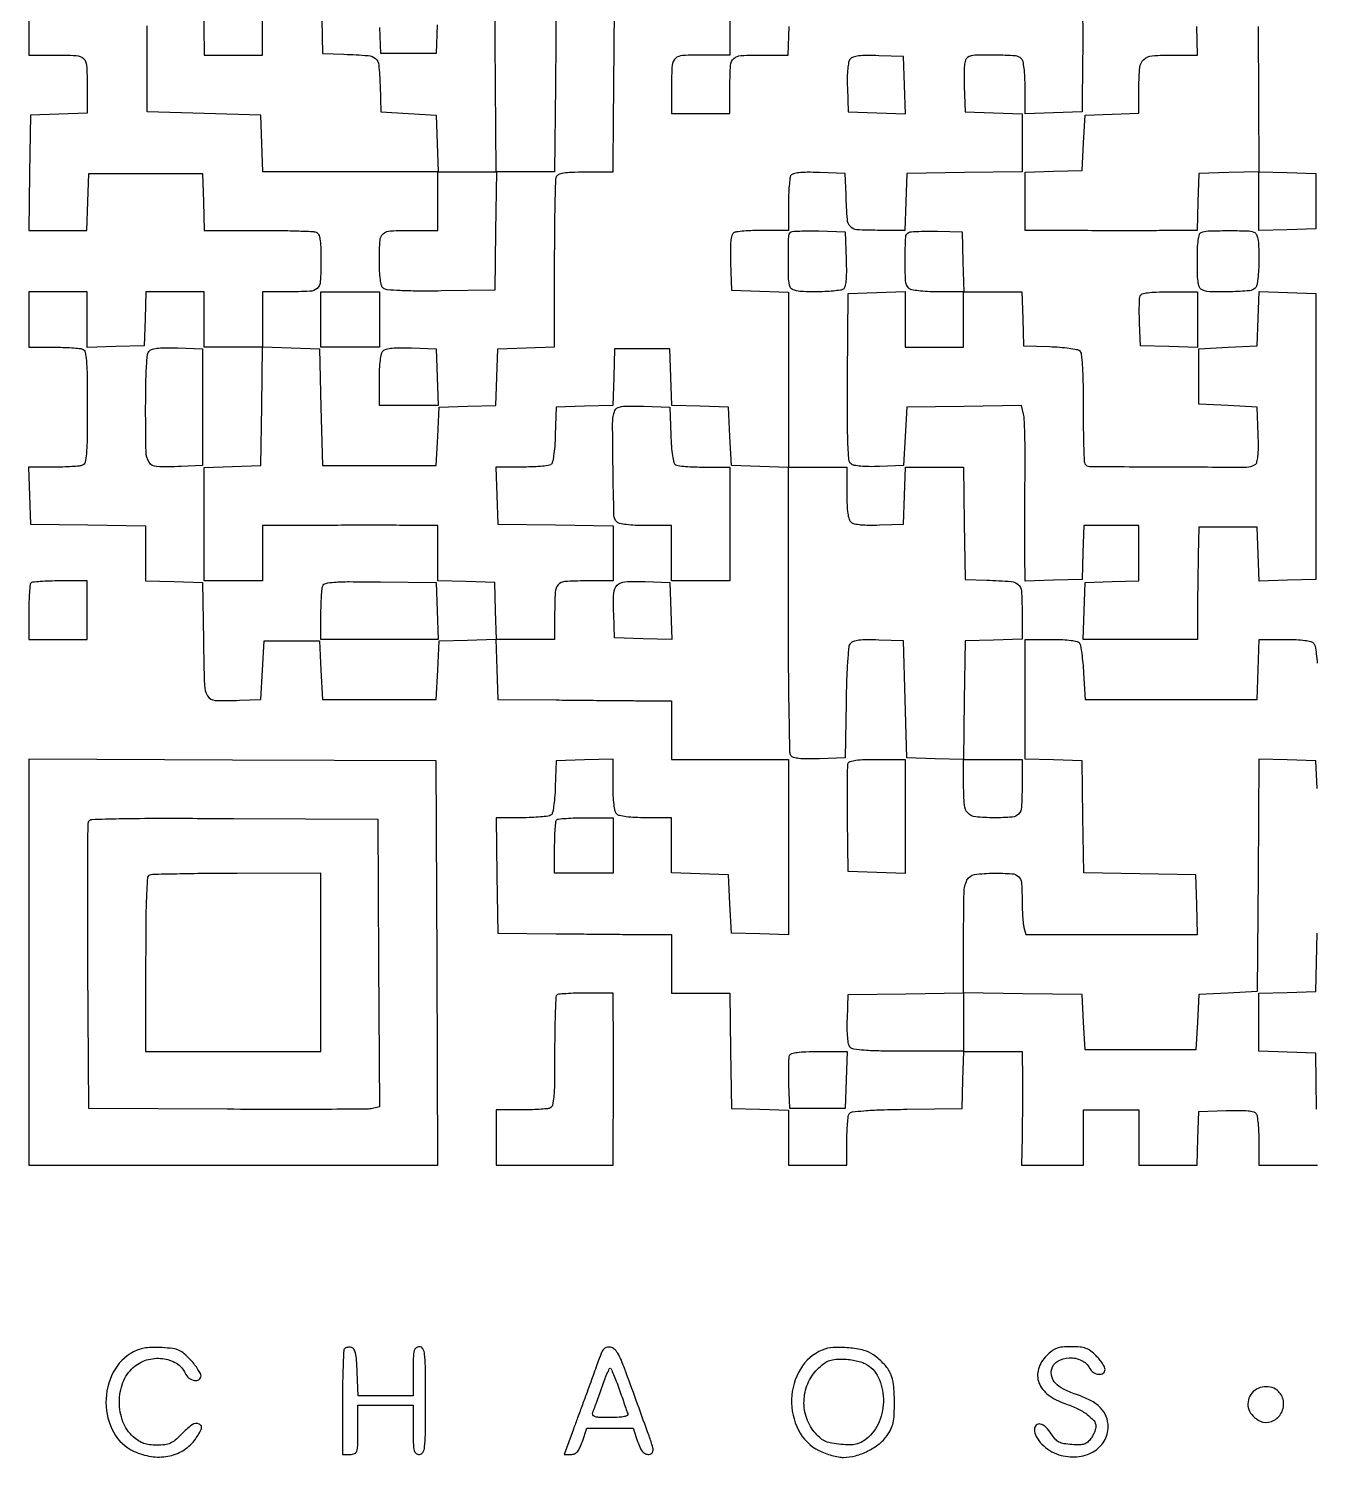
# Model space of a CAD drawing. Extents: x 156 to 936, y 95 to 969.
# Drawn here: x 155.9 to 574.7, y 95 to 559.6 of the extents above; entities that cross this region are included whole.
import ezdxf

# ---------------------------------------------------------------- set-up
doc = ezdxf.new("R2010")
doc.units = 0

msp = doc.modelspace()

# ---------------------------------------------------------------- linework, layer by layer
for points in [[(498.582705, 564.535465, -0.012629), (498.736243, 559.066851, -0.00349), (498.700404, 550.471635), (498.5, 532.5), (489.25, 532.212474), (480, 531.924948), (480, 540.262474, 0.01101), (479.921884, 543.809501, 0.020283), (479.678036, 546.684979, 0.021051), (479.311042, 548.858679, 0.145015), (478.8, 549.8, 0.182137), (476.82159, 550.69557, 0.011228), (470.258556, 550.973304, 0.013026), (463.75166, 550.932868, 0.134061), (461.206902, 550.149034, 0.187221), (460.610638, 549.340297, 0.039341), (460.278749, 547.5815, 0.027159), (460.135766, 544.914541, 0.008519), (460.206902, 540.914347), (460.5, 532.5), (469.75, 532.212474), (479, 531.924948), (479, 522.484539), (479, 513.044131), (460.25, 512.772065), (441.5, 512.5), (441.212474, 503.25), (440.924948, 494), (431.981526, 494, -0.014194), (425.286679, 494.190094, -0.199365), (423.165084, 495.215838, -0.165063), (422.188689, 497.527107, -0.009054), (421.754332, 505.5), (421.5, 512.5), (413.085653, 512.793098, 0.008519), (409.085459, 512.864234, 0.027159), (406.4185, 512.721251, 0.039341), (404.659703, 512.389362, 0.187221), (403.850966, 511.793098, 0.110402), (403.527533, 510.894283, 0.00954), (403.267102, 508.45641, 0.012203), (403.081041, 505.504112, 0.00917), (403.015313, 502.25), (403, 494), (394.75, 493.984687, 0.009158), (391.496014, 493.919039, 0.01219), (388.544105, 493.733216, 0.009524), (386.10652, 493.473134, 0.110447), (385.208654, 493.150117, 0.190691), (384.608404, 492.324421, 0.03736), (384.278743, 490.481964, 0.025891), (384.136581, 487.674656, 0.007874), (384.208654, 483.41543), (384.5, 474.5), (393.75, 474.212474), (403, 473.924948), (403, 445.462474), (403, 417), (412.5, 417), (422, 417), (422, 408.622445, 0.009406), (422.0746, 404.657348, 0.027148), (422.326735, 401.921657, 0.03848), (422.748928, 400.060853, 0.145524), (423.405204, 399.078674, 0.126804), (424.431833, 398.594776, 0.023545), (426.514748, 398.298867, 0.021342), (429.264652, 398.157498, 0.01153), (432.655204, 398.206229), (440.5, 398.5), (440.787526, 407.75), (441.075052, 417), (450.514967, 417), (459.954883, 417), (460.227441, 398.75), (460.5, 380.5), (467.5, 380.245668, -0.009054), (475.472893, 379.811311, -0.165063), (477.784162, 378.834916, -0.199365), (478.809906, 376.713321, -0.014194), (479, 370.018474), (479, 361.075052), (469.75, 360.787526), (460.5, 360.5), (460.228407, 341.25), (459.956814, 322), (469.478407, 322), (479, 322), (479, 313.106989, -0.013048), (478.826319, 306.452734, -0.172537), (477.897552, 304.218081, -0.193967), (475.811393, 303.205172, -0.01721), (469.852471, 303, -0.024519), (463.919925, 303.291098, -0.18172), (461.425874, 304.519247, -0.16934), (460.26327, 307.135225, -0.020681), (460, 313.497658), (460, 321.924948), (450.75, 322.212474), (441.5, 322.5), (441, 341.5), (440.5, 360.5), (432.403945, 360.787955, 0.009179), (428.505848, 360.854987, 0.028683), (425.888226, 360.701645, 0.042759), (424.133146, 360.343442, 0.148905), (423.177736, 359.714159, 0.148709), (422.659149, 358.478879, 0.007389), (422.270344, 354.043584, 0.009943), (421.960504, 348.178124, 0.004405), (421.773792, 340.426204), (421.5, 322.5), (413.085653, 322.206902, -0.008519), (409.085459, 322.135766, -0.027159), (406.4185, 322.278749, -0.039341), (404.659703, 322.610638, -0.187221), (403.850966, 323.206902, -0.137259), (403.51657, 324.31728, -0.000528), (403.267102, 337.695067, -0.002655), (403.080334, 352.903649, -0.00166), (403.015313, 370.712474), (403, 416.924948), (393.75, 417.212474), (384.5, 417.5), (384, 427), (383.5, 436.5), (374.287036, 436.787036), (365.074071, 437.074071), (364.787036, 446.287036), (364.5, 455.5), (355.5, 455.5), (346.5, 455.5), (346.212964, 446.287036), (345.925929, 437.074071), (336.712964, 436.787036), (327.5, 436.5), (327.207902, 427.532999, -0.009786), (327.008289, 423.707636, -0.020298), (326.673305, 420.737125, -0.020215), (326.24575, 418.552989, -0.195149), (325.707902, 417.798312, -0.112754), (324.854943, 417.495059, -0.00869), (322.420361, 417.251635, -0.011554), (319.474864, 417.077155, -0.008553), (316.212474, 417.015313), (307.924948, 417), (308.212474, 407.75), (308.5, 398.5), (327.25, 398.227935), (346, 397.955869), (346, 388.977935), (346, 380), (337.106989, 380, 0.014768), (330.349521, 379.800362, 0.195511), (328.14255, 378.747254, 0.175208), (327.170753, 376.400012, 0.01141), (327, 368.918213), (327, 361), (317.537526, 361), (308.075052, 361), (307.787526, 370.25), (307.5, 379.5), (298.25, 379.787526), (289, 380.075052), (289, 389.037526), (289, 398), (279.75, 398.065327, 0.000911), (275.454106, 398.087835, 0.000484), (270.132812, 398.100863, 0.000482), (264.692963, 398.103677, 0.000748), (260, 398.094565, -0.000007), (255.342287, 398.078617, -0.000004), (250.014062, 398.060489, -0.000004), (244.851552, 398.043015, -0.000009), (240.75, 398.029238), (232, 398), (232, 389), (232, 380), (222.5, 380), (213, 380), (213, 398.462474), (213, 416.924948), (222.25, 417.212474), (231.5, 417.5), (231.771723, 436.787238), (232.043446, 456.074477), (241.271723, 455.787238), (250.5, 455.5), (251, 436.5), (251.5, 417.5), (270, 417.5), (288.5, 417.5), (289, 427), (289.5, 436.5), (298.712964, 436.787036), (307.925929, 437.074071), (308.212964, 446.287036), (308.5, 455.5), (317.75, 455.787526), (327, 456.075052), (327, 482.955738, -0.002108), (327.043914, 493.372285, -0.003223), (327.178303, 502.404873, -0.001143), (327.362032, 510.185457, -0.085334), (327.606989, 511.418213, -0.192406), (328.346128, 512.217093, -0.06988), (329.845898, 512.688469, -0.034532), (332.428287, 512.937024, -0.00673), (337.106989, 513), (346, 513), (346.077967, 521.75, 0.000012), (346.119153, 526.384626, 0.000003), (346.183566, 533.657812, 0.000003), (346.256385, 541.89259, 0.000003), (346.327967, 550), (346.5, 569.5)], [(251, 579.5), (251.5, 551.5), (258.5, 551.245668, -0.009206), (266.366323, 550.81473, -0.159803), (268.710509, 549.850964, -0.195196), (269.801646, 547.746161, -0.014923), (270.211203, 541.240685), (270.5, 532.5), (279.5, 532), (288.5, 531.5), (288.787526, 522.25), (289.075052, 513), (298.553099, 513), (308.031147, 513), (307.765573, 541.25), (307.5, 569.5)], [(156, 570), (156, 551), (163.918213, 551, -0.011384), (171.397656, 550.829682, -0.174757), (173.745668, 549.860252, -0.195866), (174.79962, 547.658129, -0.014889), (175, 540.930537), (175, 532.075052), (165.75, 531.787526), (156.5, 531.5), (156.227935, 512.75), (155.955869, 494), (165.440409, 494), (174.924948, 494), (175.212474, 503.25), (175.5, 512.5), (194, 512.5), (212.5, 512.5), (212.787526, 503.25), (213.075052, 494), (230.455738, 494, -0.003251), (237.230164, 493.95595, -0.004749), (243.195498, 493.821697, -0.002404), (248.244887, 493.63576, -0.081377), (249.418213, 493.393011, -0.191418), (250.215888, 492.657806, -0.070374), (250.68772, 491.171299, -0.03487), (250.936736, 488.615452, -0.006853), (251, 484, -0.015117), (250.798229, 477.3277, -0.196524), (249.742703, 475.134562, -0.173918), (247.393226, 474.169516, -0.011337), (239.918213, 474), (232, 474), (232, 465), (232, 456), (222.5, 456), (213, 456), (213, 465), (213, 474), (203.538933, 474), (194.077866, 474), (193.788933, 465.25), (193.5, 456.5), (184.25, 456.212474), (175, 455.924948), (175, 464.962474), (175, 474), (165.5, 474), (156, 474), (156, 465), (156, 456), (163.918213, 456, -0.00705), (167.066073, 455.955615, -0.008902), (169.9751, 455.821697, -0.007317), (172.400281, 455.631074, -0.06844), (173.418213, 455.393011, -0.248646), (174.287914, 454.395349, -0.036527), (174.720076, 451.657417, -0.018394), (174.948864, 446.766599, -0.00249), (175, 436.5, -0.00249), (174.948864, 426.233401, -0.018394), (174.720076, 421.342583, -0.036527), (174.287914, 418.604651, -0.248646), (173.418213, 417.606989, -0.068543), (172.399219, 417.368898, -0.007277), (169.964077, 417.178303, -0.008872), (167.042924, 417.044383, -0.007017), (163.880687, 417), (155.924948, 417), (156.212474, 407.75), (156.5, 398.5), (175.25, 398.227935), (194, 397.955869), (194, 389.015461), (194, 380.075052), (203.25, 379.787526), (212.5, 379.5), (212.772016, 360.763526, 0.004158), (213.106261, 346.126829, 0.128108), (214.125538, 342.660318, 0.253026), (216.624132, 341.181735, 0.020449), (224.520917, 341.199088), (231.5, 341.5), (232, 351), (232.5, 360.5), (241.5, 360.5), (250.5, 360.5), (251, 351), (251.5, 341.5), (270, 341.5), (288.5, 341.5), (289, 351), (289.5, 360.5), (298.713341, 360.787041), (307.926682, 361.074081), (308.213341, 351.287041), (308.5, 341.5), (327.5, 341.307091, 0.00017), (335.452664, 341.22905, 0.000156), (343.635938, 341.154079, 0.000156), (350.93674, 341.091744, 0.000514), (355.75, 341.057091), (365, 341), (365, 331.5), (365, 322), (384, 322), (403, 322), (403, 293.462474), (403, 264.924948), (393.75, 265.212474), (384.5, 265.5), (384, 275), (383.5, 284.5), (374.25, 284.787526), (365, 285.075052), (365, 294.037526), (365, 303), (356.7, 303, -0.011084), (353.171507, 303.07823, -0.020332), (350.306878, 303.322289, -0.021091), (348.139671, 303.689458, -0.144849), (347.2, 304.2, -0.145015), (346.688958, 305.141321, -0.021051), (346.321964, 307.315021, -0.020283), (346.078116, 310.190499, -0.01101), (346, 313.737526), (346, 322.075052), (336.75, 321.787526), (327.5, 321.5), (327.206033, 313.031844, -0.010674), (327.005667, 309.460658, -0.020911), (326.666992, 306.63313, -0.02067), (326.236162, 304.533237, -0.192561), (325.706033, 303.797157, -0.112747), (324.854448, 303.494361, -0.008694), (322.424353, 303.251296, -0.011557), (319.484266, 303.077071, -0.008556), (316.227935, 303.015313), (307.955869, 303), (308.227935, 284.25), (308.5, 265.5), (327.5, 265.299228, 0.000224), (335.452664, 265.218754, 0.000205), (343.635938, 265.142972, 0.000205), (350.936742, 265.081359, 0.000677), (355.75, 265.049228), (365, 265), (365, 255.5), (365, 246), (374.477935, 246), (383.955869, 246), (384.227935, 227.25), (384.5, 208.5), (393.75, 208.212474), (403, 207.924948), (403, 198.962474), (403, 190), (412.5, 190), (422, 190), (422.015313, 197.75, -0.009266), (422.078025, 200.807708, -0.012305), (422.254937, 203.583601, -0.009669), (422.502484, 205.875507, -0.110202), (422.809551, 206.726088, -0.223435), (423.777433, 207.339909, -0.01141), (427.573985, 207.731244, -0.01247), (433.090119, 208.034694, -0.003691), (441.544238, 208.226088), (459.5, 208.5), (459.787526, 217.75), (460.075052, 227), (469.537526, 227), (479, 227), (479.093918, 217.75, -0.002292), (479.117367, 213.539118, -0.001345), (479.108771, 208.5, -0.001345), (479.073066, 203.460889, -0.002292), (479.012598, 199.25), (478.83736, 190), (488.91868, 190), (499, 190), (499, 199), (499, 208), (508, 208), (517, 208), (517, 199), (517, 190), (526.461067, 190), (535.922134, 190), (536.211067, 198.75), (536.5, 207.5), (545.41543, 207.791346, -0.007874), (549.674656, 207.863419, -0.025891), (552.481964, 207.721257, -0.03736), (554.324421, 207.391596, -0.190691), (555.150117, 206.791346, -0.10844), (555.472644, 205.905885, -0.010308), (555.733216, 203.60277, -0.012782), (555.918998, 200.812394, -0.009736), (555.984687, 197.75), (556, 190), (565.522559, 190), (575.045117, 190)], [(327.5, 569.5), (327.234427, 541.25), (326.968853, 513), (317.506019, 513), (308.043186, 513), (307.771593, 493.75), (307.5, 474.5), (290.059087, 474.285999, -0.004306), (282.398845, 474.257989, -0.010385), (276.733702, 474.403766, -0.008096), (272.515232, 474.668561, -0.154677), (271.309087, 475.158444, -0.154831), (270.717083, 476.080328, -0.031166), (270.322411, 478.014246, -0.024698), (270.075513, 480.761933, -0.010058), (270, 484.515456, -0.01699), (270.212859, 490.777987, -0.201397), (271.280595, 492.90398, -0.167513), (273.642561, 493.836298, -0.011001), (281.081787, 494), (289, 494), (289, 503.5), (289, 513), (260.537526, 513), (232.075052, 513), (231.787526, 522.25), (231.5, 531.5), (213, 532), (194.5, 532.5), (194.5, 560.5)], [(384, 570), (384, 551), (376.081787, 551, 0.01141), (368.599988, 550.829247, 0.175208), (366.252746, 549.85745, 0.195511), (365.199638, 547.650479, 0.014768), (365, 540.893011), (365, 532), (374.5, 532), (384, 532), (384, 540.893011, -0.014732), (384.199102, 547.649006, -0.19511), (385.249844, 549.856224, -0.175559), (387.592092, 550.828717, -0.011491), (395.044262, 551), (402.924948, 551), (403.212474, 560.25)], [(288.788016, 560.787023), (288.5, 551.5), (279.5, 551.5), (270.5, 551.5), (270.206902, 559.914347, -0.008519)], [(555.759768, 560.287397), (556.019536, 513.074793), (565.259768, 512.787397), (574.5, 512.5), (574.5, 503.5), (574.5, 494.5), (565.25, 494.212474), (556, 493.924948), (556, 503.498686), (556, 513.072424), (546.25, 512.786212), (536.5, 512.5), (536.212474, 503.25), (535.924948, 494), (527.212474, 493.919577, -0.00167), (520.027775, 493.877254, -0.000847), (510.984425, 493.869501, -0.000739), (500.357162, 493.894104, -0.000501), (488.25, 493.952167), (480, 494), (480, 503.462474), (480, 512.924948), (489.25, 513.212474), (498.5, 513.5), (499, 522.5), (499.5, 531.5), (508.25, 531.788933), (517, 532.077866), (517, 540.503749, -0.022546), (517.291936, 546.974823, -0.187039), (518.573031, 549.560736, -0.169128), (521.333044, 550.747007, -0.017714), (528.471784, 551), (536.075052, 551), (535.787526, 560.25)], [(575, 312.5), (574.5, 321.5), (565.262062, 321.787366), (556.024123, 322.074732), (555.762062, 284.287366), (555.5, 246.5), (546, 246), (536.5, 245.5), (536, 236.5), (535.5, 227.5), (517.5, 227.5), (499.5, 227.5), (499, 236.5), (498.5, 245.5), (479.25, 245.771593), (460, 246.043186), (460, 236.568822), (460, 227.094458), (442.076559, 227.102518, -0.003311), (433.046416, 227.166371, -0.014375), (427.69661, 227.393553, -0.018559), (424.26888, 227.766241, -0.18524), (423.032788, 228.460493, -0.131013), (422.579046, 229.444181, -0.0205), (422.298158, 231.581901, -0.019972), (422.160505, 234.348427, -0.011802), (422.206229, 237.655204), (422.5, 245.5), (441.25, 245.772065), (460, 246.044131), (460, 264.486882, -0.004862), (460.138372, 278.717474, -0.107491), (461.092201, 282.726007, -0.248656), (463.539437, 284.531417, -0.037061), (469.852471, 285, -0.015505), (475.694278, 284.818797, -0.171015), (477.81715, 283.919332, -0.189717), (478.793506, 281.930188, -0.019854), (479.013655, 276.643011, 0.007474), (479.062508, 273.745721, 0.008266), (479.197904, 270.946953, 0.007766), (479.38985, 268.564761, 0.041522), (479.621712, 267.282787), (480.216115, 265.065574), (508.143874, 265.065574), (536.071633, 265.065574), (535.785817, 274.782787), (535.5, 284.5), (517.272472, 284.772472), (499.044944, 285.044944), (498.772472, 303.272472), (498.5, 321.5), (489.25, 321.787526), (480, 322.075052), (480, 341.537526), (480, 361), (488.440983, 361, -0.009585), (492.22901, 360.92738, -0.024001), (494.983238, 360.689017, -0.029014), (496.905665, 360.314643, -0.188703), (497.690983, 359.75, -0.102535), (498.032598, 358.869389, -0.008061), (498.409226, 356.370313, -0.010698), (498.749484, 353.346792, -0.007979), (499, 350), (499.5, 341.5), (527.5, 341.5), (555.5, 341.5), (555.786212, 351.25), (556.072424, 361), (564.413767, 361, -0.009978), (568.188532, 360.924665, -0.024307), (570.959969, 360.67871, -0.03033), (572.91475, 360.287012, -0.156169), (573.833879, 359.700164, -0.126595), (574.271826, 358.772011, -0.012295), (574.682026, 356.299919, -0.014976), (575.015093, 353.281363, -0.011302)]]:
    msp.add_lwpolyline(points, format="xyb")
for points in [[(212.772065, 569.75), (213.044131, 551), (222.522065, 551), (232, 551), (232, 579.537526)], [(574.772559, 208.25), (574.5, 226.5), (565.25, 226.787526), (556, 227.075052), (556, 236.5), (556, 245.924948), (565.25, 246.212474), (574.5, 246.5), (575, 265.5)]]:
    msp.add_lwpolyline(points)
for points in [[(423.110174, 549.632751, 0.123899), (422.605742, 548.578241, 0.025661), (422.29946, 546.528538, 0.02226), (422.155524, 543.789782, 0.011357), (422.206229, 540.344796), (422.5, 532.5), (431.788029, 532.211971), (441.076058, 531.923942), (440.788029, 541.211971), (440.5, 550.5), (432.403945, 550.787955, 0.008848), (428.388719, 550.859662, 0.030966), (425.805975, 550.699971, 0.049693), (424.106509, 550.314634, 0.139851)], [(421.791346, 484.58457, -0.007874), (421.863419, 480.325344, -0.025891), (421.721257, 477.518036, -0.03736), (421.391596, 475.675579, -0.190691), (420.791346, 474.849883, -0.107982), (419.908668, 474.527465, -0.010487), (417.634198, 474.266784, -0.012916), (414.878388, 474.081011, -0.009869), (411.856989, 474.015313, -0.008442), (407.910024, 474.074048, -0.038989), (405.64115, 474.323953, -0.076097), (404.29813, 474.798337, -0.180148), (403.606989, 475.581787, -0.085464), (403.083764, 478.218494, -0.00769), (403.016166, 484.977255, -0.004614), (403.118839, 492.006063, -0.192725), (403.702644, 493.369311, -0.179987), (404.290922, 493.638564, -0.007016), (406.709672, 493.781547, -0.011703), (409.626528, 493.84459, -0.007913), (412.952644, 493.785977), (421.5, 493.5)], [(459.786212, 483.75), (460.072424, 474), (469.497279, 474), (478.922134, 474), (479.211067, 465.25), (479.5, 456.5), (487.950164, 456.206324, -0.010785), (491.277033, 456.018795, -0.014438), (494.282148, 455.696775, -0.011573), (496.744742, 455.302473, -0.128401), (497.639667, 454.884087, -0.191657), (498.253173, 453.759339, -0.013522), (498.594317, 450.124863, -0.013051), (498.811289, 444.763348, -0.003739), (498.868405, 436.447311, 0.003152), (498.906789, 429.706687, 0.004847), (499.033328, 423.873794, 0.001759), (499.208212, 418.865012, 0.129506), (499.444731, 418.089428, 0.258104), (500.959902, 417.23784, 0.000633), (526.702972, 417.09386, 0.000984), (551.980868, 417.034214, 0.142382), (554.791346, 417.849904, 0.190694), (555.391597, 418.67559, 0.03736), (555.721258, 420.518039, 0.025891), (555.863419, 423.325341, 0.007874), (555.791346, 427.58457), (555.5, 436.5), (546, 437), (536.5, 437.5), (536.5, 446.5), (536.5, 455.5), (546, 456), (555.5, 456.5), (555.789473, 465.287003), (556.078945, 474.074007), (565.289473, 473.787003), (574.5, 473.5), (574.5, 427), (574.5, 380.5), (565.289473, 380.212997), (556.078945, 379.925993), (555.789473, 388.712997), (555.5, 397.5), (546, 397.5), (536.5, 397.5), (536.301866, 388.5, 0.00132), (536.222157, 384.385751, 0.000758), (536.146698, 379.426562, 0.000758), (536.08599, 374.443617, 0.001265), (536.051866, 370.25), (536, 361), (517.462474, 361), (498.924948, 361), (499.212474, 370.25), (499.5, 379.5), (508.25, 379.788933), (517, 380.077866), (517, 389.038933), (517, 398), (508.038933, 398), (499.077866, 398), (498.788933, 389.25), (498.5, 380.5), (489.25, 380.212474), (480, 379.924948), (479.898752, 388.712474, -0.002787), (479.871905, 393.226986, -0.000901), (479.881459, 399.912414, -0.000898), (479.918831, 407.34701, -0.001008), (479.982061, 414.5, 0.003951), (480.001886, 421.213327, 0.005243), (479.907617, 427.320421, 0.003792), (479.736451, 432.427231, 0.051377), (479.469468, 434.271647), (478.772318, 437.043293), (460.136159, 436.771647), (441.5, 436.5), (441, 427), (440.5, 417.5), (432.655204, 417.206229, -0.011714), (429.321538, 417.159544, -0.020406), (426.560279, 417.29836, -0.021448), (424.440628, 417.583946, -0.129697), (423.443145, 418.047185, -0.199778), (422.703222, 419.455673, -0.012135), (422.38699, 424.308379, -0.01027), (422.230178, 432.044771, -0.001884), (422.287942, 446.340956), (422.5, 473.5), (431.75, 473.787526), (441, 474.075052), (441, 465.037526), (441, 456), (450.5, 456), (460, 456), (460, 465), (460, 474), (451.7, 474, -0.011084), (448.171507, 474.07823, -0.020332), (445.306878, 474.322289, -0.021091), (443.139671, 474.689458, -0.144849), (442.2, 475.2, -0.184934), (441.146806, 477.560531, -0.014171), (440.965555, 484.642667, -0.011858), (441.15497, 491.797351, -0.288633), (442.25, 493.356866, -0.08407), (443.100026, 493.554893, -0.00628), (445.482813, 493.670739, -0.008556), (448.344709, 493.724863, -0.006392), (451.5, 493.690199), (459.5, 493.5)], [(554.418213, 493.393011, -0.185749), (555.208851, 492.680141, -0.073109), (555.683212, 491.266754, -0.03686), (555.935, 488.858247, -0.007619), (556, 484.593011, -0.0113), (555.921443, 481.117343, -0.02047), (555.676767, 478.283644, -0.021205), (555.309096, 476.134923, -0.144372), (554.8, 475.2, -0.179092), (552.980818, 474.363546, -0.010529), (546.803752, 474.020456, -0.014609), (540.708899, 473.988687, -0.085811), (537.581787, 474.606989, -0.191637), (536.783844, 475.343066, -0.070265), (536.312113, 476.832504, -0.034795), (536.063199, 479.39422, -0.006825), (536, 484.023655, -0.008406), (536.0681, 488.073816, -0.024951), (536.299786, 490.841487, -0.032381), (536.66943, 492.682516, -0.2353), (537.25, 493.337719, -0.088856), (539.485737, 493.805565, -0.006454), (545.810769, 493.907585, -0.006576), (552.12749, 493.844846, -0.086042)], [(536, 464.962474), (536, 455.924948), (526.75, 456.212474), (517.5, 456.5), (517.203033, 463.906415, -0.007079), (517.126964, 466.841003, -0.009185), (517.144753, 469.531874, -0.007235), (517.23321, 471.773024, -0.078282), (517.421649, 472.656415, -0.228018), (518.10667, 473.302323, -0.041983), (519.847946, 473.698536, -0.027394), (522.610611, 473.934044, -0.007567), (526.968615, 474), (536, 474)], [(212.5, 436.5), (212.5, 417.5), (205.520917, 417.199088, -0.019172), (197.575422, 417.161351, -0.250852), (195.109051, 418.59042, -0.134794), (194.125944, 421.932241, -0.004535), (194, 435.819052, -0.003753), (194.063294, 444.2522, -0.012481), (194.284774, 449.790104, -0.012896), (194.629884, 453.58364, -0.168798), (195.236619, 454.836619, -0.141627), (196.215618, 455.376564, -0.030081), (198.156875, 455.694801, -0.024175), (200.863904, 455.841129, -0.010354), (204.486619, 455.786619), (212.5, 455.5)], [(288.787526, 446.25), (289.075052, 437), (279.537526, 437), (270, 437), (270, 445.3, -0.010869), (270.078193, 448.896692, -0.021373), (270.324495, 451.746533, -0.023516), (270.70151, 453.866807, -0.141534), (271.236619, 454.836619, -0.141627), (272.215618, 455.376564, -0.030081), (274.156875, 455.694801, -0.024175), (276.863904, 455.841129, -0.010354), (280.486619, 455.786619), (288.5, 455.5)], [(364.792098, 427.532999, 0.009786), (364.991711, 423.707636, 0.020298), (365.326695, 420.737125, 0.020215), (365.75425, 418.552989, 0.195149), (366.292098, 417.798312, 0.112618), (367.144238, 417.495093, 0.008743), (369.568616, 417.251635, 0.011595), (372.501991, 417.077158, 0.008591), (375.75, 417.015313), (384, 417), (384, 398.5), (384, 380), (374.5, 380), (365, 380), (365, 389), (365, 398), (356.7, 398, -0.011084), (353.171507, 398.07823, -0.020332), (350.306878, 398.322289, -0.021091), (348.139671, 398.689458, -0.144849), (347.2, 399.2, -0.192401), (346.295312, 401.308903, -0.002281), (345.980858, 416.628741, -0.003948), (345.862076, 431.356036, -0.091901), (346.62125, 435.455377, -0.183756), (347.353077, 436.273358, -0.083815), (348.73978, 436.717914, -0.037718), (351.184609, 436.883424, -0.006366), (355.87125, 436.787164), (364.5, 436.5)], [(156.666667, 379.333333, 0.174709), (156.400808, 378.76784, 0.005871), (156.195833, 376.267708, 0.010477), (156.048334, 373.266524, 0.007039), (156, 369.833333), (156, 361), (165.5, 361), (175, 361), (175, 370.5), (175, 380), (166.166667, 380, 0.007039), (162.733476, 379.951666, 0.010477), (159.732292, 379.804167, 0.005871), (157.23216, 379.599192, 0.174709)], [(288.787526, 370.25), (289.075052, 361), (270.037526, 361), (251, 361), (251, 368.918213, -0.006858), (251.043133, 372.062878, -0.008722), (251.173321, 374.962118, -0.007077), (251.358457, 377.378348, -0.069055), (251.59003, 378.374019, -0.25394), (252.568805, 379.210248, -0.0347), (255.325427, 379.59951, -0.018049), (260.211104, 379.769676, -0.002513), (270.34003, 379.705807), (288.5, 379.5)], [(364.788029, 370.211971), (365.076058, 360.923942), (355.788029, 361.211971), (346.5, 361.5), (346.206229, 369.344796, -0.019645), (346.218611, 376.021195, -0.185166), (347.333807, 378.605942, -0.189669), (349.876766, 379.748898, -0.020771), (356.403945, 379.787955), (364.5, 379.5)], [(441, 303.462474), (441, 284.924948), (431.75, 285.212474), (422.5, 285.5), (422.267123, 302.5, -0.00257), (422.210592, 309.10516, -0.003849), (422.235279, 314.873438, -0.001636), (422.310426, 319.800433, -0.082207), (422.485738, 320.75, -0.245532), (423.122652, 321.334658, -0.032523), (424.976495, 321.702901, -0.02475), (427.790814, 321.932979, -0.008021), (431.968615, 322), (441, 322)], [(269.759875, 255.77153), (270.019749, 209.043061), (267.759875, 208.494001, -0.057675), (266.004934, 208.276836, -0.000538), (252.945088, 208.187752, -0.00181), (237.910959, 208.155786, -0.001169), (220.5, 208.222471), (175.5, 208.5), (175.239372, 254.5, -0.000997), (175.174287, 272.225103, -0.001596), (175.197198, 287.357597, -0.000282), (175.267665, 300.72814, -0.090314), (175.461789, 301.759906, -0.301449), (176.45055, 302.464468, -0.003096), (185.402033, 302.70934, -0.005599), (198.68089, 302.841585, -0.001079), (222.722417, 302.759906), (269.5, 302.5)], [(346, 294), (346, 285), (336.5, 285), (327, 285), (327, 293.333333, -0.007459), (327.048357, 296.574835, -0.011027), (327.195833, 299.414583, -0.006456), (327.401196, 301.773194, -0.173108), (327.666667, 302.333333, -0.174709), (328.23216, 302.599192, -0.005871), (330.732292, 302.804167, -0.010477), (333.733476, 302.951666, -0.007039), (337.166667, 303), (346, 303)], [(195.25, 284.337719, 0.286605), (194.579791, 283.416621, 0.006896), (194.265434, 277.906228, 0.008864), (194.055066, 269.647433, 0.001935), (194, 255.416667), (194, 227), (222.5, 227), (251, 227), (251, 256), (251, 285), (223.75, 284.921053, 0.001717), (213.21496, 284.854351, 0.002675), (204.1375, 284.717133, 0.000767), (196.247198, 284.543529, 0.090243)], [(327.666667, 245.333333, 0.187727), (327.396893, 244.719807, 0.001725), (327.195833, 239.655386, 0.005541), (327.048129, 233.783236, 0.003517), (327, 226.940322, -0.002591), (326.948521, 217.007632, -0.018927), (326.719131, 212.253764, -0.037894), (326.284782, 209.593068, -0.246524), (325.418213, 208.606989, -0.06844), (324.400281, 208.368926, -0.007317), (321.9751, 208.178303, -0.008902), (319.066073, 208.044385, -0.00705), (315.918213, 208), (308, 208), (308, 199), (308, 190), (327, 190), (346, 190), (346.047833, 198.25, 0.000501), (346.1059, 210.35919, 0.000739), (346.130502, 220.990245, 0.000847), (346.122736, 230.043055, 0.00166), (346.080423, 237.25), (346, 246), (337.166667, 246, 0.007039), (333.733476, 245.951666, 0.010477), (330.732292, 245.804167, 0.005871), (328.23216, 245.599192, 0.174709)], [(421.787526, 217.75), (421.5, 208.5), (412.5, 208.5), (403.5, 208.5), (403.205027, 216.411609, -0.006569), (403.129541, 219.539392, -0.008656), (403.147568, 222.392336, -0.006579), (403.235027, 224.7687, -0.079281), (403.423642, 225.661609, -0.22904), (404.108114, 226.304492, -0.041271), (405.861635, 226.698947, -0.027152), (408.637843, 226.934049, -0.007548), (413.006141, 227), (422.075052, 227)], [(190.019933, 129.304874, 0.155085), (183.446426, 122.721335, 0.121764), (181.089277, 112.858051, 0.123692), (183.607982, 103.151531, 0.162571), (190.27066, 96.96382, 0.069297), (195.787964, 95.33084, 0.082412), (201.211763, 95.412558, 0.088017), (206.036683, 97.201726, 0.093672), (209.8321, 100.513679, 0.05619), (212.073389, 104.134649, 0.416074), (211.451506, 105.856571, 0.27349), (209.103251, 105.625041, 0.045646), (205.564771, 102.5, -0.024926), (203.598573, 100.613102, -0.074821), (202.031494, 99.618323, -0.076884), (200.265359, 99.143223, -0.027337), (197.647699, 99, -0.027821), (195.203317, 99.136115, -0.058154), (193.349383, 99.565181, -0.061696), (191.713659, 100.389587, -0.035125), (189.961872, 101.75, -0.119766), (186.619322, 106.616155, -0.091121), (185.44617, 113, -0.091121), (186.619322, 119.383845, -0.119766), (189.961872, 124.25, -0.109314), (194.323486, 126.705531, -0.101488), (199.437121, 127.180995, -0.110009), (204.001516, 125.62417, -0.149966), (206.868104, 122.390135, 0.120484), (208.094496, 120.833665, 0.124305), (209.88709, 120.041075, 0.18771), (211.361942, 120.343328, 0.254691), (212, 121.514685, 0.122155), (211.799959, 122.321267, 0.022234), (211.014446, 123.659857, 0.022756), (209.929398, 125.177676, 0.018921), (208.644924, 126.690392, 0.026254), (206.558282, 128.74015, 0.078204), (204.874335, 129.814512, 0.06936), (202.829944, 130.387596, 0.017646), (199.394924, 130.730582, 0.018725), (196.432851, 130.809943, 0.035079), (194.045235, 130.616628, 0.041092), (191.9809, 130.126615, 0.040834)], [(258.701236, 130.367903, 0.18639), (258.417979, 129.728201, 0.002081), (258.205988, 124.927863, 0.006098), (258.050648, 119.336228, 0.003894), (258, 112.833333), (258, 96), (260.5, 96, 0.093656), (261.948613, 96.273745, 0.227396), (262.671875, 97.05, 0.071364), (262.953338, 98.789706, 0.004478), (263, 104), (263, 112), (272, 112), (281, 112), (281, 104, 0.005351), (281.051385, 99.198839, 0.055952), (281.3125, 97.25, 0.176663), (281.921799, 96.349175, 0.157888), (283, 96, 0.267644), (284.131287, 96.652291, 0.103099), (284.721429, 98.4375, 0.026629), (284.959338, 102.362042, 0.001825), (285, 113.5, 0.001825), (284.959338, 124.637958, 0.026629), (284.721429, 128.5625, 0.103099), (284.131287, 130.347709, 0.267644), (283, 131, 0.157888), (281.921799, 130.650825, 0.176663), (281.3125, 129.75, 0.055952), (281.051385, 127.801161, 0.005351), (281, 123), (281, 115), (272.042064, 115), (263.084129, 115), (262.792064, 122.739156, 0.008421), (262.577277, 126.671754, 0.038474), (262.239274, 128.933965, 0.076427), (261.72616, 130.226948, 0.216275), (260.951236, 130.773725, 0.047014), (260.306808, 130.834818, 0.044782), (259.651434, 130.776373, 0.048101), (259.081091, 130.615714, 0.104047)], [(342.129925, 128.81934, 0.001911), (341.640232, 127.503569, 0.000371), (340.767355, 125.125056, 0.000395), (339.753785, 122.350033, 0.000365), (338.717722, 119.5, -0.000688), (337.526169, 116.228822, -0.000353), (336.024496, 112.132812, -0.000351), (334.472713, 107.918502, -0.00053), (333.114562, 104.25), (330.050306, 96), (332.305987, 96, 0.097165), (333.481787, 96.23067, 0.11645), (334.398098, 96.883863, 0.075283), (335.191298, 98.123113, 0.021566), (336.030834, 100.25), (337.5, 104.5), (345, 104.5), (352.5, 104.5), (353.969166, 100.25, 0.021645), (354.806071, 98.130766, 0.074599), (355.599076, 96.888969, 0.115448), (356.511886, 96.232221, 0.09877), (357.675985, 96, 0.281475), (358.780939, 96.675557, 0.188644), (358.933659, 98.191742, 0.018811), (357.686352, 102.083784, 0.000342), (350.270011, 122.5, 0.009463), (348.688421, 126.601456, 0.040537), (347.507187, 128.938438, 0.074612), (346.407321, 130.249618, 0.145575), (345.18049, 130.81934, 0.070563), (344.142407, 130.82426, 0.111499), (343.312201, 130.513441, 0.103436), (342.654666, 129.854519, 0.054578)], [(414.020563, 129.937978, 0.160355), (406.918799, 123.755757, 0.126704), (404.044011, 113.923036, 0.126481), (406.274897, 103.911516, 0.159549), (412.96189, 97.25, 0.027517), (414.92941, 96.390083, 0.021352), (417.152419, 95.667389, 0.021797), (419.289729, 95.171381, 0.0477), (420.96189, 95.021962, 0.066146), (424.837166, 95.561384, 0.048957), (428.878487, 97.120696, 0.049401), (432.494721, 99.412141, 0.072058), (435.098931, 102.133472, 0.041462), (436.352714, 104.241007, 0.059995), (437.062171, 106.285943, 0.042387), (437.404985, 108.921023, 0.011162), (437.5, 113.17667, 0.028), (437.194645, 118.625075, 0.077324), (436.186003, 122.322552, 0.086329), (434.178191, 125.302648, 0.041112), (430.701649, 128.373429, 0.102183), (427.594825, 129.827218, 0.035137), (422.67268, 130.640567, 0.035443), (417.619848, 130.755097, 0.087747)], [(486.923077, 128.076923, 0.12282), (484.342678, 123.781741, 0.168158), (484.506601, 119.308856, 0.141523), (487.53385, 115.335026, 0.07965), (492.956095, 112.514583, -0.030785), (496.967428, 110.902009, -0.047262), (500.179847, 108.984075, -0.058464), (502.32417, 106.988481, -0.177972), (503, 105.149926, -0.067642), (502.889477, 104.336691, -0.027652), (502.532222, 103.277984, -0.026741), (502.017091, 102.167121, -0.030844), (501.407563, 101.17149, -0.059527), (500.367463, 100.009086, -0.104275), (499.247829, 99.376681, -0.074057), (497.707368, 99.130426, -0.018855), (495.17174, 99.198984, -0.023325), (492.581347, 99.488695, -0.082048), (490.995632, 100.017264, -0.094494), (489.785168, 100.983983, -0.037091), (488.514177, 102.71148, 0.061935), (486.780096, 104.83894, 0.128346), (484.920907, 105.873802, 0.259954), (483.593294, 105.526261, 0.204301), (483, 104.134859, 0.127823), (483.607675, 101.796683, 0.064939), (485.430568, 99.339289, 0.060176), (488.030054, 97.225719, 0.067944), (490.957187, 95.894681, 0.089352), (496.864232, 95.225136, 0.11331), (502.110158, 96.796443, 0.128831), (505.688876, 100.28704, 0.136237), (507, 105.009659, 0.09678), (506.344248, 108.365764, 0.100619), (504.476928, 111.175983, 0.07809), (501.222439, 113.538353, 0.036276), (496.400593, 115.574159, -0.035652), (492.441242, 117.240008, -0.084598), (489.882506, 119.138439, -0.122658), (488.653001, 121.287894, -0.133602), (488.629326, 123.690541, -0.195955), (490.617507, 126.34541, -0.128721), (494.330478, 127.433102, -0.119447), (498.31769, 126.588132, -0.159533), (500.974382, 124.047868, 0.122851), (502.226005, 122.665699, 0.124896), (503.972553, 122.044063, 0.177934), (505.398574, 122.421502, 0.244681), (506, 123.576923, 0.115959), (505.812648, 124.373898, 0.028583), (505.141346, 125.549279, 0.027718), (504.195777, 126.842082, 0.024625), (503.076923, 128.076923, 0.034195), (501.312711, 129.615022, 0.0755), (499.746639, 130.466418, 0.065802), (497.864647, 130.879026, 0.021106), (495, 131, 0.021106), (492.135353, 130.879026, 0.065802), (490.253361, 130.466418, 0.0755), (488.687289, 129.615022, 0.034195)], [(427.914815, 125.544051, -0.163652), (432.23514, 121.080722, -0.106916), (433.895135, 114.04396, -0.100993), (432.52106, 106.605196, -0.130396), (428.37118, 101.069606, -0.040912), (426.633625, 99.91526, -0.072198), (425.025056, 99.308919, -0.057143), (423.064092, 99.107871, -0.017468), (420.082013, 99.24791, -0.02074), (417.123118, 99.614699, -0.06116), (415.16068, 100.193858, -0.071578), (413.571994, 101.17239, -0.03667), (411.885622, 102.801981, -0.096927), (408.990761, 107.675868, -0.093047), (408.091026, 113.353943, -0.093019), (409.311734, 118.973207, -0.096796), (412.478869, 123.678869, -0.026702), (414.434092, 125.435713, -0.071076), (416.042869, 126.392863, -0.071527), (417.849279, 126.857922, -0.027298), (420.44966, 127, -0.026836), (422.436229, 126.8933, -0.021327), (424.560534, 126.572315, -0.021804), (426.508117, 126.103513, -0.049398)], [(347.97809, 117.25, 0.000112), (348.909719, 114.573636, 0.000144), (349.766747, 112.115625, 0.000109), (350.486264, 110.055356, 0.001267), (350.77001, 109.25, -0.333393), (350.590639, 108.674895, -0.103243), (349.709664, 108.282428, -0.043297), (347.962067, 108.059636, -0.010066), (345, 108, -0.006731), (341.398535, 108.048483, -0.069848), (339.940387, 108.293371, -0.25449), (339.413188, 108.840844, -0.160035), (339.457995, 109.75, 0.00518), (339.84219, 110.782385, 0.000816), (340.573448, 112.821875, 0.000906), (341.427109, 115.228819, 0.000792), (342.31166, 117.75, -0.007589), (343.188981, 120.145807, -0.012079), (344.019445, 122.164062, -0.005996), (344.769221, 123.814087, -0.290886), (345.061745, 124, -0.293548), (345.355411, 123.811332, -0.005216), (346.152883, 122.017188, -0.011237), (347.037027, 119.837541, -0.007033)], [(553.381202, 115.459036, 0.109927), (552.480095, 113.072754, 0.121514), (552.725384, 110.621888, 0.113625), (554.114518, 108.44446, 0.087502), (556.444308, 106.843421, 0.194785), (560.088767, 106.687436, 0.169265), (563.084589, 109.096837, 0.16052), (564.028585, 112.957851, 0.178579), (562.428571, 116.428571, 0.119904), (560.301989, 117.722842, 0.104078), (557.700054, 117.985624, 0.10371), (555.205377, 117.177049, 0.118206)]]:
    msp.add_lwpolyline(points, format="xyb", close=True)
for points in [[(270, 465), (270, 456), (260.5, 456), (251, 456), (251, 465), (251, 474), (260.5, 474), (270, 474)], [(156, 256.007138), (156, 190), (222.50719, 190), (289.014379, 190), (288.75719, 255.75), (288.5, 321.5), (222.25, 321.757138), (156, 322.014276)]]:
    msp.add_lwpolyline(points, close=True)

doc.saveas('drawing.dxf')
